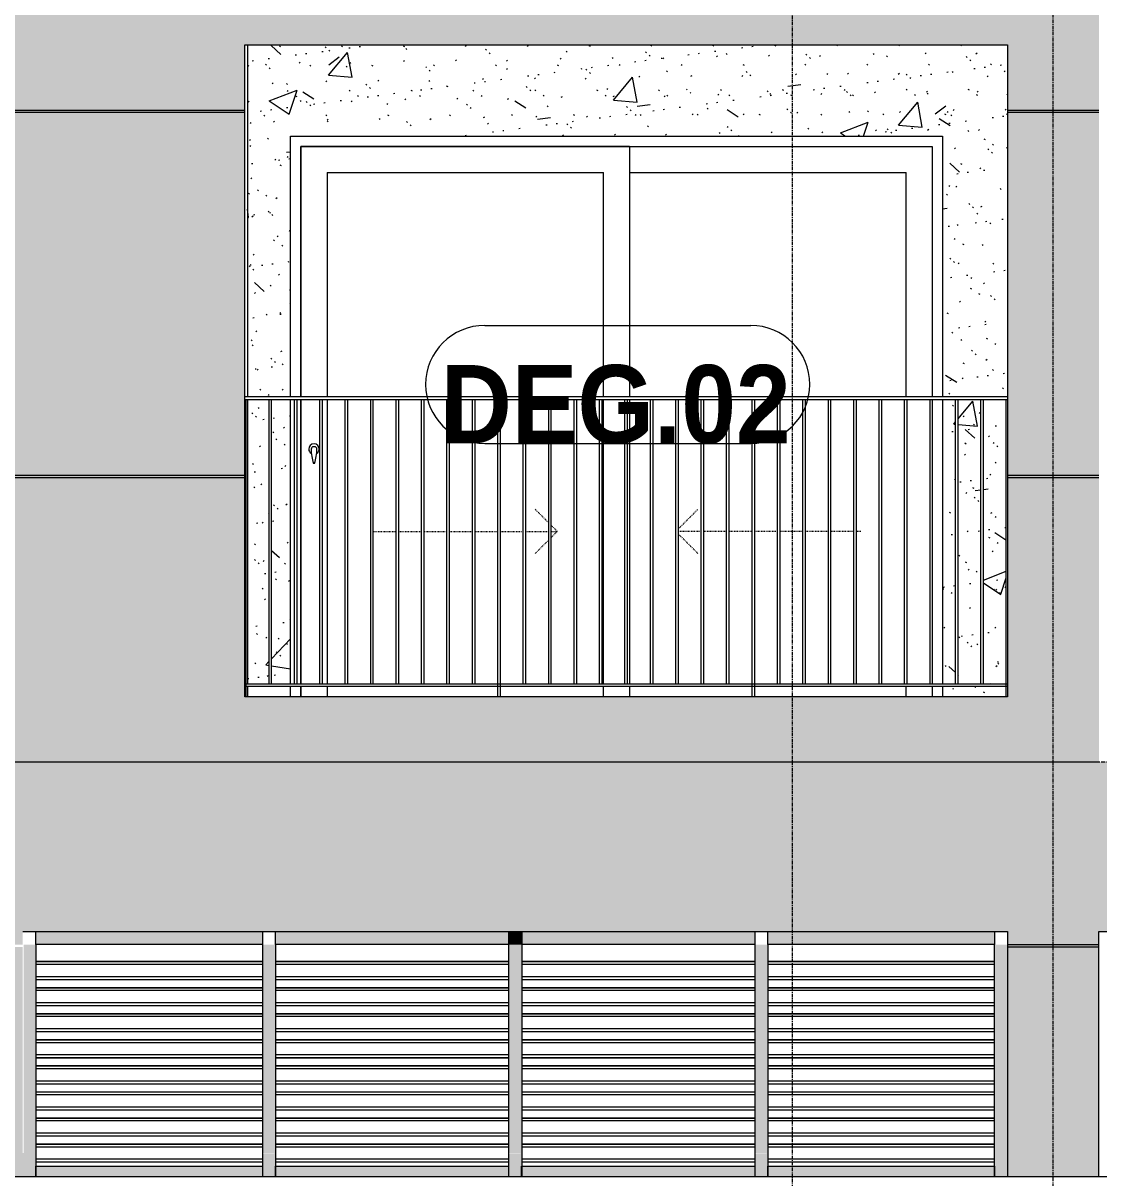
# Model space of a CAD drawing. Header units: millimetres. Extents: x 9199 to 175431, y -4466 to 35300.
# Drawn here: x 21587 to 25712, y 605 to 5033 of the extents above; entities that cross this region are included whole.
import ezdxf

# ---------------------------------------------------------------- set-up
doc = ezdxf.new("R2010")
doc.units = ezdxf.units.MM
for name, pattern in [('Centre', [31.75, 6.35, -4.7625, 15.875, -4.7625]), ('Dash', [6, 3, -3]), ('Grid Line', [22.225, 12.7, -3.175, 3.175, -3.175])]:
    doc.linetypes.add(name, pattern=pattern)
for name, color, linetype, lineweight in [('0-1', 7, 'Continuous', 5), ('A-DOOR', 31, 'Continuous', 9), ('A-DOOR-FRAM', 31, 'Continuous', 9), ('A-DOOR-HDLN', 31, 'Dash', 18), ('A-DOOR-IDEN', 31, 'Continuous', 9), ('A-FLOR', 192, 'Continuous', 9), ('A-FLOR-HRAL', 11, 'Continuous', 9), ('A-FLOR-LEVL-2', 51, 'Centre', 9), ('A-GLAZ-CWMG', 51, 'Continuous', 9), ('A-WALL', 113, 'Continuous', 9), ('A-WALL-PATT-1', 9, 'Continuous', 9), ('A-WALL-PATT-2', 111, 'Continuous', 5), ('I-WALL-1', 7, 'Continuous', 9), ('S-GRID-1', 1, 'Grid Line', 9)]:
    doc.layers.add(name, color=color, linetype=linetype, lineweight=lineweight)
doc.styles.add('Arial_B_2', font='arialbd.ttf', dxfattribs={"width": 0.9, "height": 300})

# ---------------------------------------------------------------- blocks, each defined once
blk = doc.blocks.new('NCV_TKTC_TANG 1_rvt-1-TKCS_MẶT ĐỨNG HƯỚNG ĐÔNG')
at = {"layer": 'A-WALL-PATT-1'}
h = blk.add_hatch(dxfattribs=at)
h.set_pattern_fill('FP_2', color=256, style=0, pattern_type=2)
h.set_pattern_definition([(50, (51388.9, 1200), (1093.104, -95.634), [114.3, -1257.3]), (355, (51388.9, 1200), (-211.457, 1146.34), [91.44, -1005.84]), (100.451, (51480, 1192), (881.656, 1050.7), [97.14, -1068.54]), (46.184, (51389, 1504.8), (1626.475, -252.257), [171.45, -1885.95]), (96.636, (51524.5, 1483.8), (1424.42, 1484.565), [145.71, -1602.81]), (351.184, (51389, 1504.8), (1424.43, 1484.55), [137.16, -1508.76]), (21, (51541.3, 1428.6), (909.686, -613.59), [114.3, -1257.3]), (326, (51541.3, 1428.6), (370.812, 1105.13), [91.44, -1005.84]), (71.451, (51617.1, 1377.5), (1280.503, 491.528), [97.14, -1068.54]), (37.5, (51388.93, 1200), (18.5313, 507.3303), [50.292, -943.356, 50.292, -970.788, -1009.65]), (37.5, (51388.93, 1200), (18.5313, 507.3303), [-2014.728, 50.292, -959.358]), (7.5, (51388.93, 1200), (400.918, 601.084), [50.292, -531.876, 50.292, -920.496, -384.81]), (7.5, (51388.93, 1200), (400.918, 601.084), [-1552.956, 50.292, -334.518]), (327.5, (51049.1, 1200), (813.545, -34.3737), [50.292, -330.708, 50.292, -1138.428, -1577.34]), (327.5, (51049.1, 1200), (813.545, -34.3737), [-1569.72, 50.292, -1527.048]), (317.5, (50896.7, 1200), (888.775, 152.56), [50.292, -445.008, 50.292, -739.14, -1120.14]), (317.5, (50896.7, 1200), (888.775, 152.56), [-1284.732, 50.292, -1069.848])])
h.paths.add_polyline_path([(22461, 2450), (22612.4, 2450), (22612.4, 2490), (22446.9, 2490), (22446.9, 2450)])
h.paths.add_polyline_path([(25356.9, 2450), (25356.9, 2490), (25112.4, 2490), (25112.4, 2450)])
h.paths.add_polyline_path([(22612.4, 2500), (22612.4, 3590), (22539.8, 3590), (22539.8, 2500)])
h.paths.add_polyline_path([(25356.9, 2500), (25356.9, 3590), (25269.5, 3590), (25269.5, 2500), (25291.9, 2500)])
h.paths.add_polyline_path([(22446.9, 2500), (22529.8, 2500), (22529.8, 3590), (22446.9, 3590), (22446.9, 2737.1)])
h.paths.add_polyline_path([(25259.5, 2500), (25259.5, 3590), (25172, 3590), (25172, 2500)])
h.paths.add_polyline_path([(25112.4, 2500), (25162, 2500), (25162, 3590), (25112.4, 3590), (25112.4, 2628.3)])
h.paths.add_polyline_path([(22612.4, 3600), (22612.4, 4600), (25112.4, 4600), (25112.4, 3600), (25361.9, 3600), (25361.9, 4950), (22446.9, 4950), (22446.9, 3600), (22559, 3600)])
h = blk.add_hatch(dxfattribs=at)
h.set_pattern_fill('FP_3', color=256, style=0, pattern_type=2)
h.set_pattern_definition([(37.5, (51388.93, 1200), (-4.79953, 146.8239), [5.029, -110.795, 5.029, -124.511, -123.825]), (37.5, (51388.93, 1200), (-4.79953, 146.8239), [-245.364, 5.029, -118.796]), (7.5, (51388.93, 1200), (134.8574, 215.0472), [5.029, -57.455, 5.029, -99.365, -40.005]), (7.5, (51388.93, 1200), (134.8574, 215.0472), [-166.878, 5.029, -34.976]), (327.5, (51295.21, 1200), (237.29776, 0.4316), [5.029, -33.071, 5.029, -132.131, -179.07]), (327.5, (51295.21, 1200), (237.29776, 0.4316), [-175.26, 5.029, -174.041]), (317.5, (51295.2, 1200), (229.067, 66.8792), [5.029, -14.021, 5.029, -84.887, -102.87]), (317.5, (51295.2, 1200), (229.067, 66.8792), [-108.966, 5.029, -97.841])])
h.paths.add_polyline_path([(22461, 2450), (22612.4, 2450), (22612.4, 2490), (22446.9, 2490), (22446.9, 2450)])
h.paths.add_polyline_path([(25356.9, 2450), (25356.9, 2490), (25112.4, 2490), (25112.4, 2450)])
h.paths.add_polyline_path([(22612.4, 2500), (22612.4, 3590), (22539.8, 3590), (22539.8, 2500)])
h.paths.add_polyline_path([(25356.9, 2500), (25356.9, 3590), (25269.5, 3590), (25269.5, 2500), (25291.9, 2500)])
h.paths.add_polyline_path([(22446.9, 2500), (22529.8, 2500), (22529.8, 3590), (22446.9, 3590), (22446.9, 2737.1)])
h.paths.add_polyline_path([(25259.5, 2500), (25259.5, 3590), (25172, 3590), (25172, 2500)])
h.paths.add_polyline_path([(25112.4, 2500), (25162, 2500), (25162, 3590), (25112.4, 3590), (25112.4, 2628.3)])
h.paths.add_polyline_path([(22612.4, 3600), (22612.4, 4600), (25112.4, 4600), (25112.4, 3600), (25361.9, 3600), (25361.9, 4950), (22446.9, 4950), (22446.9, 3600), (22559, 3600)])
at = {"layer": 'I-WALL-1'}
for p, q in [((22446.9, 4950), (22446.9, 3600)), ((22612.4, 3600), (22612.4, 4600)), ((22612.4, 4600), (25112.4, 4600)), ((25112.4, 4600), (25112.4, 3600)), ((22446.9, 3590), (22446.9, 2500)), ((22612.4, 2500), (22612.4, 3590)), ((25112.4, 3590), (25112.4, 2500)), ((22446.9, 2490), (22446.9, 2450)), ((22612.4, 2450), (22612.4, 2490)), ((25112.4, 2490), (25112.4, 2450))]:
    blk.add_line(p, q, dxfattribs=at)
blk = doc.blocks.new('Railing - 10mm-1251313-TKCS_MẶT ĐỨNG HƯỚNG ĐÔNG')
at = {"layer": 'A-FLOR-HRAL'}
for p, q in [((70204.4, 2500), (70204.4, 3590)), ((70214.4, 2500), (70214.4, 3590))]:
    blk.add_line(p, q, dxfattribs=at)
blk = doc.blocks.new('Railing - 50 x 10mm-1251315-TKCS_MẶT ĐỨNG HƯỚNG ĐÔNG')
at = {"layer": 'A-FLOR-HRAL'}
for p, q in [((71081.4, 3590), (71091.4, 3590)), ((71081.4, 2450), (71081.4, 3590)), ((71091.4, 2450), (71091.4, 3590))]:
    blk.add_line(p, q, dxfattribs=at)
blk = doc.blocks.new('Railing - 50 x 10mm-V45-TKCS_MẶT ĐỨNG HƯỚNG ĐÔNG')
at = {"layer": 'A-FLOR-HRAL'}
for p in [(22436.9, 3590), (22442.4, 2450)]:
    blk.add_line(p, (22442.4, 3590), dxfattribs=at)
blk = doc.blocks.new('Railing - 50 x 10mm-V44-TKCS_MẶT ĐỨNG HƯỚNG ĐÔNG')
at = {"layer": 'A-FLOR-HRAL'}
for p, q in [((33481.9, 3590), (33486.9, 3590)), ((33481.9, 2450), (33481.9, 3590))]:
    blk.add_line(p, q, dxfattribs=at)
blk = doc.blocks.new('Railing - Railing-3225005-TKCS_MẶT ĐỨNG HƯỚNG ĐÔNG')
at = {"layer": 'A-FLOR-HRAL'}
for p, q in [((22437.4, 2490), (22437.4, 2500)), ((22437.4, 2500), (25361.9, 2500)), ((25361.9, 2490), (22437.4, 2490))]:
    blk.add_line(p, q, dxfattribs=at)
for name, p in [('Railing - 50 x 10mm-V45-TKCS_MẶT ĐỨNG HƯỚNG ĐÔNG', (0, 0)), ('Railing - 10mm-1251313-TKCS_MẶT ĐỨNG HƯỚNG ĐÔNG', (-47674.5, 0)), ('Railing - 10mm-1251313-TKCS_MẶT ĐỨNG HƯỚNG ĐÔNG', (-47577, 0)), ('Railing - 10mm-1251313-TKCS_MẶT ĐỨNG HƯỚNG ĐÔNG', (-47479.6, 0)), ('Railing - 10mm-1251313-TKCS_MẶT ĐỨNG HƯỚNG ĐÔNG', (-47382.1, 0)), ('Railing - 10mm-1251313-TKCS_MẶT ĐỨNG HƯỚNG ĐÔNG', (-47284.6, 0)), ('Railing - 10mm-1251313-TKCS_MẶT ĐỨNG HƯỚNG ĐÔNG', (-47187.1, 0)), ('Railing - 10mm-1251313-TKCS_MẶT ĐỨNG HƯỚNG ĐÔNG', (-47089.6, 0)), ('Railing - 10mm-1251313-TKCS_MẶT ĐỨNG HƯỚNG ĐÔNG', (-46992.1, 0)), ('Railing - 10mm-1251313-TKCS_MẶT ĐỨNG HƯỚNG ĐÔNG', (-46894.6, 0)), ('Railing - 50 x 10mm-1251315-TKCS_MẶT ĐỨNG HƯỚNG ĐÔNG', (-47674.2, 0)), ('Railing - 10mm-1251313-TKCS_MẶT ĐỨNG HƯỚNG ĐÔNG', (-46699.7, 0)), ('Railing - 10mm-1251313-TKCS_MẶT ĐỨNG HƯỚNG ĐÔNG', (-46602.2, 0)), ('Railing - 10mm-1251313-TKCS_MẶT ĐỨNG HƯỚNG ĐÔNG', (-46504.7, 0)), ('Railing - 10mm-1251313-TKCS_MẶT ĐỨNG HƯỚNG ĐÔNG', (-46407.2, 0)), ('Railing - 10mm-1251313-TKCS_MẶT ĐỨNG HƯỚNG ĐÔNG', (-46309.7, 0)), ('Railing - 10mm-1251313-TKCS_MẶT ĐỨNG HƯỚNG ĐÔNG', (-46212.2, 0)), ('Railing - 10mm-1251313-TKCS_MẶT ĐỨNG HƯỚNG ĐÔNG', (-46114.8, 0)), ('Railing - 10mm-1251313-TKCS_MẶT ĐỨNG HƯỚNG ĐÔNG', (-46017.3, 0)), ('Railing - 10mm-1251313-TKCS_MẶT ĐỨNG HƯỚNG ĐÔNG', (-45919.8, 0)), ('Railing - 50 x 10mm-1251315-TKCS_MẶT ĐỨNG HƯỚNG ĐÔNG', (-46699.3, 0)), ('Railing - 10mm-1251313-TKCS_MẶT ĐỨNG HƯỚNG ĐÔNG', (-45724.8, 0)), ('Railing - 10mm-1251313-TKCS_MẶT ĐỨNG HƯỚNG ĐÔNG', (-45627.3, 0)), ('Railing - 10mm-1251313-TKCS_MẶT ĐỨNG HƯỚNG ĐÔNG', (-45529.8, 0)), ('Railing - 10mm-1251313-TKCS_MẶT ĐỨNG HƯỚNG ĐÔNG', (-45432.4, 0)), ('Railing - 10mm-1251313-TKCS_MẶT ĐỨNG HƯỚNG ĐÔNG', (-45334.9, 0)), ('Railing - 10mm-1251313-TKCS_MẶT ĐỨNG HƯỚNG ĐÔNG', (-45237.4, 0)), ('Railing - 10mm-1251313-TKCS_MẶT ĐỨNG HƯỚNG ĐÔNG', (-45139.9, 0)), ('Railing - 10mm-1251313-TKCS_MẶT ĐỨNG HƯỚNG ĐÔNG', (-45042.4, 0)), ('Railing - 10mm-1251313-TKCS_MẶT ĐỨNG HƯỚNG ĐÔNG', (-44944.9, 0)), ('Railing - 50 x 10mm-V44-TKCS_MẶT ĐỨNG HƯỚNG ĐÔNG', (-8125, 0))]:
    blk.add_blockref(name, p)
blk = doc.blocks.new('Top Rail Type - Top Rail_Internal_-3225008-TKCS_MẶT ĐỨNG HƯỚNG ĐÔNG')
at = {"layer": 'A-FLOR-HRAL'}
for p, q in [((22437.4, 3590), (22437.4, 3600)), ((25361.9, 3600), (22437.4, 3600)), ((22437.4, 3590), (25361.9, 3590))]:
    blk.add_line(p, q, dxfattribs=at)
blk = doc.blocks.new('DEG_02-DEG_03 - DEG_02-2500x2400mm-CỬA ĐI 02 CÁNH TRƯỢT-V51-TKCS_MẶT ĐỨNG HƯỚNG ĐÔNG')
at = {"layer": 'A-DOOR'}
for p, q in [((22652.4, 3600), (22652.4, 4560)), ((23912.4, 4560), (22652.4, 4560)), ((23912.4, 4560), (23912.4, 3600)), ((22752.4, 4460), (23812.4, 4460)), ((22752.4, 4460), (22752.4, 3600)), ((23812.4, 3600), (23812.4, 4460)), ((23912.4, 4460), (24972.4, 4460)), ((24972.4, 3600), (24972.4, 4460)), ((22652.4, 2500), (22652.4, 3590)), ((22752.4, 3590), (22752.4, 2500)), ((23812.4, 2500), (23812.4, 3590)), ((23912.4, 3590), (23912.4, 2500)), ((22652.4, 2450), (22652.4, 2490)), ((22752.4, 2490), (22752.4, 2450)), ((23812.4, 2450), (23812.4, 2490)), ((23912.4, 2490), (23912.4, 2450)), ((24972.4, 2450), (24972.4, 2490))]:
    blk.add_line(p, q, dxfattribs=at)
at = {"layer": 'A-DOOR', "flags": 128}
blk.add_lwpolyline([(22703.9, 3408.7), (22703.9, 3408.7), (22703.9, 3408.7), (22703.8, 3408.7), (22703.8, 3408.7), (22703.8, 3408.7), (22703.8, 3408.7), (22703.8, 3408.7), (22703.8, 3408.7), (22703.7, 3408.7), (22703.7, 3408.7), (22703.7, 3408.7), (22703.7, 3408.7), (22703.6, 3408.7), (22703.6, 3408.7), (22703.6, 3408.7), (22703.5, 3408.7), (22703.5, 3408.7), (22703.5, 3408.7), (22703.4, 3408.7), (22703.4, 3408.7), (22703.3, 3408.7), (22703.3, 3408.7), (22703.2, 3408.7), (22703.2, 3408.7), (22703.1, 3408.7), (22703.1, 3408.7), (22703, 3408.7), (22703, 3408.7), (22702.9, 3408.7), (22702.9, 3408.7), (22702.8, 3408.7), (22702.7, 3408.7), (22702.7, 3408.7), (22702.6, 3408.7), (22702.6, 3408.7), (22702.5, 3408.7), (22702.4, 3408.7), (22702.4, 3408.7), (22702.3, 3408.7), (22702.3, 3408.7), (22702.2, 3408.7), (22702.1, 3408.7), (22702.1, 3408.7), (22702, 3408.7), (22702, 3408.7), (22701.9, 3408.7), (22701.8, 3408.7), (22701.8, 3408.7), (22701.7, 3408.7), (22701.7, 3408.7), (22701.6, 3408.7), (22701.6, 3408.7), (22701.5, 3408.7), (22701.5, 3408.7), (22701.4, 3408.7), (22701.4, 3408.7), (22701.3, 3408.7), (22701.3, 3408.7), (22701.3, 3408.7), (22701.2, 3408.7), (22701.2, 3408.7), (22701.1, 3408.7), (22701.1, 3408.7), (22701.1, 3408.7), (22701, 3408.7), (22701, 3408.7), (22701, 3408.7), (22701, 3408.7), (22700.9, 3408.7), (22700.9, 3408.7), (22700.9, 3408.7), (22700.9, 3408.7), (22700.9, 3408.7), (22700.9, 3408.7), (22700.9, 3408.7), (22700.9, 3408.7)], dxfattribs=at)
at = {"layer": 'A-DOOR'}
for centre, radius, start, end in [((22702.4, 3400), 20, 0, 180), ((22702.4, 3400), 20, 180, 240), ((22700.9, 3399.2), 9.45, 90, 180), ((22856.2, 3399.2), 164.8, 180, 199.134), ((22703.9, 3399.2), 9.45, 0, 90), ((22548.6, 3399.2), 164.8, 340.866, 0), ((22702.4, 3400), 20, 300, 0), ((22702.7, 3346), 2.34, 199.134, 261.031), ((22702, 3346), 2.34, 278.969, 340.866)]:
    blk.add_arc(centre, radius, start, end, dxfattribs=at)
at = {"layer": 'A-DOOR-FRAM'}
for p, q in [((22652.4, 4560), (22652.4, 3600)), ((22652.4, 4560), (25072.4, 4560)), ((25072.4, 4560), (25072.4, 3600)), ((22652.4, 3590), (22652.4, 2500)), ((22652.4, 2490), (22652.4, 2450)), ((25072.4, 2490), (25072.4, 2450))]:
    blk.add_line(p, q, dxfattribs=at)
at = {"layer": 'A-DOOR-HDLN'}
for p, q in [((23602.2, 3117.2), (23550.3, 3169.1)), ((24099.6, 3094.2), (24174.5, 3169.1)), ((23635.1, 3084.2), (23612.2, 3107.2)), ((22929.8, 3084.2), (23017.3, 3084.2)), ((23027.3, 3084.2), (23114.8, 3084.2)), ((23124.8, 3084.2), (23212.2, 3084.2)), ((23222.2, 3084.2), (23309.7, 3084.2)), ((23319.7, 3084.2), (23407.2, 3084.2)), ((23417.2, 3084.2), (23504.7, 3084.2)), ((23514.7, 3084.2), (23602.2, 3084.2)), ((23635.1, 3084.2), (23612.2, 3061.3)), ((23612.2, 3084.2), (23635.1, 3084.2)), ((24187.1, 3084.2), (24099.6, 3084.2)), ((24099.6, 3074.2), (24174.5, 2999.4)), ((24284.6, 3084.2), (24197.1, 3084.2)), ((24382.1, 3084.2), (24294.6, 3084.2)), ((24479.6, 3084.2), (24392.1, 3084.2)), ((24577, 3084.2), (24489.6, 3084.2)), ((24674.5, 3084.2), (24587, 3084.2)), ((24772, 3084.2), (24684.5, 3084.2)), ((24799.6, 3084.2), (24782, 3084.2)), ((23602.2, 3051.3), (23550.3, 2999.4))]:
    blk.add_line(p, q, dxfattribs=at)
blk = doc.blocks.new('Rectangular Mullion - 50 x 100mm-3802513-TKCS_MẶT ĐỨNG HƯỚNG ĐÔNG')
at = {"layer": 'A-GLAZ-CWMG'}
blk.add_hatch(color=256, dxfattribs=at).paths.add_polyline_path([(21635.3, 1500), (22504.5, 1500), (22504.5, 1550), (21635.3, 1550), (21635.3, 1510.8)])
for p, q in [((21635.3, 1500), (21635.3, 1550)), ((22504.5, 1550), (22504.5, 1500)), ((22504.5, 1500), (21635.3, 1500))]:
    blk.add_line(p, q, dxfattribs=at)
blk = doc.blocks.new('Rectangular Mullion - 50 x 100mm-3802514-TKCS_MẶT ĐỨNG HƯỚNG ĐÔNG')
at = {"layer": 'A-GLAZ-CWMG'}
blk.add_hatch(color=256, dxfattribs=at).paths.add_polyline_path([(23498.6, 1500), (24392.8, 1500), (24392.8, 1550), (23498.6, 1550)])
for p, q in [((23498.6, 1500), (23498.6, 1550)), ((24392.8, 1550), (24392.8, 1500)), ((24392.8, 1500), (23498.6, 1500))]:
    blk.add_line(p, q, dxfattribs=at)
blk = doc.blocks.new('Rectangular Mullion - 50 x 100mm-3802515-TKCS_MẶT ĐỨNG HƯỚNG ĐÔNG')
at = {"layer": 'A-GLAZ-CWMG'}
blk.add_hatch(color=256, dxfattribs=at).paths.add_polyline_path([(25311.9, 610), (25311.9, 650), (24442.8, 650), (24442.8, 610), (25204.5, 610)])
for p, q in [((24442.8, 610), (24442.8, 650)), ((24442.8, 650), (25311.9, 650)), ((25311.9, 650), (25311.9, 610))]:
    blk.add_line(p, q, dxfattribs=at)
blk = doc.blocks.new('Rectangular Mullion - 50 x 100mm-3802516-TKCS_MẶT ĐỨNG HƯỚNG ĐÔNG')
at = {"layer": 'A-GLAZ-CWMG'}
blk.add_hatch(color=256, dxfattribs=at).paths.add_polyline_path([(23498.6, 610), (24392.8, 610), (24392.8, 650), (23498.6, 650)])
for p, q in [((23498.6, 610), (23498.6, 650)), ((23498.6, 650), (24392.8, 650)), ((24392.8, 650), (24392.8, 610))]:
    blk.add_line(p, q, dxfattribs=at)
blk = doc.blocks.new('Rectangular Mullion - 50 x 100mm-V89-TKCS_MẶT ĐỨNG HƯỚNG ĐÔNG')
at = {"layer": 'A-GLAZ-CWMG'}
blk.add_hatch(color=256, dxfattribs=at).paths.add_polyline_path([(28885.3, 610), (28885.3, 700), (28835.3, 700), (28835.3, 610)])
blk.add_line((28885.3, 700), (28885.3, 610), dxfattribs=at)
blk = doc.blocks.new('Rectangular Mullion - 50 x 100mm-2333208-TKCS_MẶT ĐỨNG HƯỚNG ĐÔNG')
at = {"layer": 'A-GLAZ-CWMG'}
blk.add_hatch(color=256, dxfattribs=at).paths.add_polyline_path([(53758.7, 700), (53758.7, 800), (53711.9, 800), (53711.9, 700)])
blk.add_line((53758.7, 800), (53758.7, 700), dxfattribs=at)
blk = doc.blocks.new('Rectangular Mullion - 50 x 100mm-V90-TKCS_MẶT ĐỨNG HƯỚNG ĐÔNG')
at = {"layer": 'A-GLAZ-CWMG'}
blk.add_hatch(color=256, dxfattribs=at).paths.add_polyline_path([(31736.9, 610), (31786.9, 610), (31786.9, 700), (31736.9, 700)])
blk.add_line((31736.9, 610), (31736.9, 700), dxfattribs=at)
blk = doc.blocks.new('Rectangular Mullion - 50 x 100mm-2333212-TKCS_MẶT ĐỨNG HƯỚNG ĐÔNG')
at = {"layer": 'A-GLAZ-CWMG'}
blk.add_hatch(color=256, dxfattribs=at).paths.add_polyline_path([(57535.3, 700), (57535.3, 800), (57485.3, 800), (57485.3, 700)])
blk.add_line((57485.3, 700), (57485.3, 800), dxfattribs=at)
blk = doc.blocks.new('Rectangular Mullion - MULLION LA SACH-3802517-TKCS_MẶT ĐỨNG HƯỚNG ĐÔNG')
at = {"layer": 'A-GLAZ-CWMG'}
for p, q in [((25311.9, 734.3), (24442.8, 734.3)), ((25311.9, 733.3), (24442.8, 733.3)), ((25311.9, 733.2), (24442.8, 733.2)), ((25311.9, 723.5), (24442.8, 723.5)), ((25311.9, 676.5), (24442.8, 676.5)), ((25311.9, 665), (24442.8, 665)), ((25311.9, 664.8), (24442.8, 664.8))]:
    blk.add_line(p, q, dxfattribs=at)
blk = doc.blocks.new('Rectangular Mullion - MULLION LA SACH-3802518-TKCS_MẶT ĐỨNG HƯỚNG ĐÔNG')
at = {"layer": 'A-GLAZ-CWMG'}
for p, q in [((24392.8, 734.3), (23498.6, 734.3)), ((24392.8, 733.3), (23498.6, 733.3)), ((24392.8, 733.2), (23498.6, 733.2)), ((24392.8, 723.5), (23498.6, 723.5)), ((24392.8, 676.5), (23498.6, 676.5)), ((24392.8, 665), (23498.6, 665)), ((24392.8, 664.8), (23498.6, 664.8))]:
    blk.add_line(p, q, dxfattribs=at)
blk = doc.blocks.new('Rectangular Mullion - 50 x 100mm-V91-TKCS_MẶT ĐỨNG HƯỚNG ĐÔNG')
at = {"layer": 'A-GLAZ-CWMG'}
blk.add_hatch(color=256, dxfattribs=at).paths.add_polyline_path([(30828.1, 610), (30828.1, 700), (30778.1, 698.4), (30778.1, 610)])
for p, q in [((30778.1, 700), (30778.1, 610)), ((30828.1, 700), (30828.1, 610))]:
    blk.add_line(p, q, dxfattribs=at)
blk = doc.blocks.new('Rectangular Mullion - 50 x 100mm-2333205-TKCS_MẶT ĐỨNG HƯỚNG ĐÔNG')
at = {"layer": 'A-GLAZ-CWMG'}
blk.add_hatch(color=256, dxfattribs=at).paths.add_polyline_path([(56603.7, 700), (56603.7, 800), (56553.7, 800), (56553.7, 700)])
for p, q in [((56553.7, 800), (56553.7, 700)), ((56603.7, 800), (56603.7, 700))]:
    blk.add_line(p, q, dxfattribs=at)
blk = doc.blocks.new('Rectangular Mullion - 50 x 100mm-3082126-TKCS_MẶT ĐỨNG HƯỚNG ĐÔNG')
at = {"layer": 'A-GLAZ-CWMG'}
blk.add_hatch(color=256, dxfattribs=at).paths.add_polyline_path([(56603.7, 1500), (56603.7, 1550), (56553.7, 1550), (56553.7, 1500)])
for p, q in [((56553.7, 1550), (56553.7, 1500)), ((56603.7, 1550), (56603.7, 1500))]:
    blk.add_line(p, q, dxfattribs=at)
blk = doc.blocks.new('STN_Door Tag - STN_Door Tag-1788670-TKCS_MẶT ĐỨNG HƯỚNG ĐÔNG')
at = {"layer": 'A-DOOR-IDEN'}
for p, q in [((34026.9, 2034.3), (35047, 2034.3)), ((34026.9, 1581.5), (35047, 1581.5))]:
    blk.add_line(p, q, dxfattribs=at)
for centre, start, end in [((34026.9, 1807.9), 90, 270), ((35047, 1807.9), 270, 90)]:
    blk.add_arc(centre, 226.4, start, end, dxfattribs=at)

msp = doc.modelspace()

# ---------------------------------------------------------------- hatches: boundary and pattern name
at = {"layer": 'A-WALL-PATT-2'}
h = msp.add_hatch(color=256, dxfattribs=at)
h.paths.add_polyline_path([(19126.9, 2200), (22237.4, 2200), (22237.4, 3290), (21237.4, 3290), (21237.4, 3114.4), (19837.4, 3114.4), (19837.4, 3290), (19126.9, 3290), (19126.9, 2737.1)])
h.paths.add_polyline_path([(19384.5, 3300), (19837.4, 3300), (19837.4, 4514.4), (21237.4, 4514.4), (21237.4, 3300), (22237.4, 3300), (22237.4, 4690), (19126.9, 4690), (19126.9, 3300)])
h.paths.add_polyline_path([(19384.5, 4700), (22237.4, 4700), (22237.4, 5550), (19136.9, 5550), (19136.9, 4945.8), (19126.9, 4945.8), (19126.9, 4700)])
h = msp.add_hatch(color=256, dxfattribs=at)
h.paths.add_polyline_path([(22237.4, 2200), (25711.9, 2200), (25711.9, 3290), (25361.9, 3290), (25361.9, 2450), (22436.9, 2450), (22436.9, 3290), (22237.4, 3290), (22237.4, 2737.1)])
h.paths.add_polyline_path([(22237.4, 3300), (22436.9, 3300), (22436.9, 4690), (22237.4, 4690), (22237.4, 3819.1)])
h.paths.add_polyline_path([(25361.9, 3300), (25711.9, 3300), (25711.9, 4690), (25361.9, 4690), (25361.9, 3819.1)])
h.paths.add_polyline_path([(22237.4, 4700), (22436.9, 4700), (22436.9, 4950), (25361.9, 4950), (25361.9, 4700), (25711.9, 4700), (25711.9, 5550), (22237.4, 5550), (22237.4, 4901.2)])
for points in [[(21500.9, 4690), (22237.4, 4690), (22237.4, 4700), (19126.9, 4700), (19126.9, 4690), (21237.4, 4690)], [(22237.4, 4690), (22436.9, 4690), (22436.9, 4700), (22237.4, 4700)], [(25361.9, 4690), (25711.9, 4690), (25711.9, 4700), (25361.9, 4700)], [(21237.4, 3290), (22237.4, 3290), (22237.4, 3300), (21237.4, 3300)], [(22245.6, 3290), (22436.9, 3290), (22436.9, 3300), (22237.4, 3300), (22237.4, 3290)], [(25361.9, 3290), (25711.9, 3290), (25711.9, 3300), (25361.9, 3300)], [(25711.9, 1490), (25711.9, 1500), (25361.9, 1500), (25361.9, 1490)]]:
    msp.add_hatch(color=256, dxfattribs=at).paths.add_polyline_path(points)
h = msp.add_hatch(color=256, dxfattribs=at)
h.paths.add_polyline_path([(17236.9, 610), (17586.9, 610), (17586.9, 1490), (17236.9, 1490), (17236.9, 843.6)])
h.paths.add_polyline_path([(25711.9, 610), (25711.9, 1490), (25361.9, 1490), (25361.9, 610), (25365.9, 610)])
h.paths.add_polyline_path([(21385.3, 610), (21585.3, 610), (21585.3, 1490), (21385.3, 1490), (21385.3, 1114.1)])
h.paths.add_polyline_path([(21385.3, 1500), (21585.3, 1500), (21585.3, 1550), (25361.9, 1550), (25361.9, 1500), (25711.9, 1500), (25711.9, 2200), (17236.9, 2200), (17236.9, 1500), (17586.9, 1500), (17586.9, 1550), (21385.3, 1550)])
h = msp.add_hatch(color=256, dxfattribs=at)
h.paths.add_polyline_path([(31810, 610), (33836.9, 610), (33836.9, 1490), (31786.9, 1490), (31786.9, 610)])
h.paths.add_polyline_path([(33836.9, 1500), (33836.9, 2200), (25711.9, 2200), (25711.9, 1550), (31786.9, 1550), (31786.9, 1500), (32082.6, 1500)])

# ---------------------------------------------------------------- linework, layer by layer
at = {"layer": 'A-FLOR'}
msp.add_line((17216.9, 610), (33857.4, 610), dxfattribs=at)
at = {"layer": 'A-FLOR-LEVL-2'}
msp.add_line((9199.1, 2200), (84597.8, 2200), dxfattribs=at)
at = {"layer": 'A-WALL'}
for p, q in [((22436.9, 4950), (25361.9, 4950)), ((22436.9, 2450), (22436.9, 4950)), ((25361.9, 4950), (25361.9, 2450)), ((19126.9, 4700), (22436.9, 4700)), ((25361.9, 4700), (25711.9, 4700)), ((22436.9, 4690), (19126.9, 4690)), ((25711.9, 4690), (25361.9, 4690)), ((21237.4, 3300), (22436.9, 3300)), ((22436.9, 3290), (21237.4, 3290)), ((25361.9, 3300), (25711.9, 3300)), ((25711.9, 3290), (25361.9, 3290)), ((25361.9, 2450), (22436.9, 2450)), ((17226.9, 2200), (25711.9, 2200)), ((21585.3, 1550), (25361.9, 1550)), ((25361.9, 1550), (25361.9, 610)), ((25711.9, 1550), (31786.9, 1550)), ((25711.9, 610), (25711.9, 1550)), ((25361.9, 1500), (25711.9, 1500)), ((25711.9, 1490), (25361.9, 1490))]:
    msp.add_line(p, q, dxfattribs=at)
at = {"layer": 'S-GRID-1'}
for p, q in [((24536.9, 3359.4), (24536.9, 30542.5)), ((25536.9, 1454.4), (25536.9, 30542.5)), ((24536.9, -390.6), (24536.9, 3359.4)), ((25536.9, -2295.6), (25536.9, 1454.4))]:
    msp.add_line(p, q, dxfattribs=at)

# ---------------------------------------------------------------- block references
at = {"layer": '0-1'}
msp.add_blockref('NCV_TKTC_TANG 1_rvt-1-TKCS_MẶT ĐỨNG HƯỚNG ĐÔNG', (0, 0), dxfattribs=at)
at = {"layer": 'A-DOOR'}
msp.add_blockref('DEG_02-DEG_03 - DEG_02-2500x2400mm-CỬA ĐI 02 CÁNH TRƯỢT-V51-TKCS_MẶT ĐỨNG HƯỚNG ĐÔNG', (0, 0), dxfattribs=at)
at = {"layer": 'A-DOOR-IDEN'}
msp.add_blockref('STN_Door Tag - STN_Door Tag-1788670-TKCS_MẶT ĐỨNG HƯỚNG ĐÔNG', (-10670, 1839.9), dxfattribs=at)
at = {"layer": 'A-FLOR-HRAL'}
for name in ['Railing - Railing-3225005-TKCS_MẶT ĐỨNG HƯỚNG ĐÔNG', 'Top Rail Type - Top Rail_Internal_-3225008-TKCS_MẶT ĐỨNG HƯỚNG ĐÔNG']:
    msp.add_blockref(name, (0, 0), dxfattribs=at)
at = {"layer": 'A-GLAZ-CWMG'}
for name, p in [('Rectangular Mullion - 50 x 100mm-3802513-TKCS_MẶT ĐỨNG HƯỚNG ĐÔNG', (0, 0)), ('Rectangular Mullion - 50 x 100mm-3802514-TKCS_MẶT ĐỨNG HƯỚNG ĐÔNG', (-944.2, 0)), ('Rectangular Mullion - 50 x 100mm-3082126-TKCS_MẶT ĐỨNG HƯỚNG ĐÔNG', (-33105, 0)), ('Rectangular Mullion - 50 x 100mm-3802514-TKCS_MẶT ĐỨNG HƯỚNG ĐÔNG', (0, 0)), ('Rectangular Mullion - 50 x 100mm-3802513-TKCS_MẶT ĐỨNG HƯỚNG ĐÔNG', (2807.5, 0)), ('Rectangular Mullion - 50 x 100mm-2333208-TKCS_MẶT ĐỨNG HƯỚNG ĐÔNG', (-32123.4, 700)), ('Rectangular Mullion - 50 x 100mm-2333205-TKCS_MẶT ĐỨNG HƯỚNG ĐÔNG', (-34049.2, 700)), ('Rectangular Mullion - 50 x 100mm-2333205-TKCS_MẶT ĐỨNG HƯỚNG ĐÔNG', (-33105, 700)), ('Rectangular Mullion - 50 x 100mm-2333205-TKCS_MẶT ĐỨNG HƯỚNG ĐÔNG', (-32160.9, 700)), ('Rectangular Mullion - 50 x 100mm-2333212-TKCS_MẶT ĐỨNG HƯỚNG ĐÔNG', (-32173.4, 700)), ('Rectangular Mullion - MULLION LA SACH-3802517-TKCS_MẶT ĐỨNG HƯỚNG ĐÔNG', (-2807.5, 700)), ('Rectangular Mullion - MULLION LA SACH-3802518-TKCS_MẶT ĐỨNG HƯỚNG ĐÔNG', (-944.2, 700)), ('Rectangular Mullion - MULLION LA SACH-3802518-TKCS_MẶT ĐỨNG HƯỚNG ĐÔNG', (0, 700)), ('Rectangular Mullion - MULLION LA SACH-3802517-TKCS_MẶT ĐỨNG HƯỚNG ĐÔNG', (0, 700)), ('Rectangular Mullion - 50 x 100mm-2333208-TKCS_MẶT ĐỨNG HƯỚNG ĐÔNG', (-32123.4, 600)), ('Rectangular Mullion - 50 x 100mm-2333205-TKCS_MẶT ĐỨNG HƯỚNG ĐÔNG', (-34049.2, 600)), ('Rectangular Mullion - 50 x 100mm-2333205-TKCS_MẶT ĐỨNG HƯỚNG ĐÔNG', (-33105, 600)), ('Rectangular Mullion - 50 x 100mm-2333205-TKCS_MẶT ĐỨNG HƯỚNG ĐÔNG', (-32160.9, 600)), ('Rectangular Mullion - 50 x 100mm-2333212-TKCS_MẶT ĐỨNG HƯỚNG ĐÔNG', (-32173.4, 600)), ('Rectangular Mullion - MULLION LA SACH-3802517-TKCS_MẶT ĐỨNG HƯỚNG ĐÔNG', (-2807.5, 600)), ('Rectangular Mullion - MULLION LA SACH-3802518-TKCS_MẶT ĐỨNG HƯỚNG ĐÔNG', (-944.2, 600)), ('Rectangular Mullion - MULLION LA SACH-3802518-TKCS_MẶT ĐỨNG HƯỚNG ĐÔNG', (0, 600)), ('Rectangular Mullion - MULLION LA SACH-3802517-TKCS_MẶT ĐỨNG HƯỚNG ĐÔNG', (0, 600)), ('Rectangular Mullion - 50 x 100mm-2333208-TKCS_MẶT ĐỨNG HƯỚNG ĐÔNG', (-32123.4, 500)), ('Rectangular Mullion - 50 x 100mm-2333205-TKCS_MẶT ĐỨNG HƯỚNG ĐÔNG', (-34049.2, 500)), ('Rectangular Mullion - 50 x 100mm-2333205-TKCS_MẶT ĐỨNG HƯỚNG ĐÔNG', (-33105, 500)), ('Rectangular Mullion - 50 x 100mm-2333205-TKCS_MẶT ĐỨNG HƯỚNG ĐÔNG', (-32160.9, 500)), ('Rectangular Mullion - 50 x 100mm-2333212-TKCS_MẶT ĐỨNG HƯỚNG ĐÔNG', (-32173.4, 500)), ('Rectangular Mullion - 50 x 100mm-2333208-TKCS_MẶT ĐỨNG HƯỚNG ĐÔNG', (-32123.4, 400)), ('Rectangular Mullion - MULLION LA SACH-3802517-TKCS_MẶT ĐỨNG HƯỚNG ĐÔNG', (-2807.5, 500)), ('Rectangular Mullion - 50 x 100mm-2333205-TKCS_MẶT ĐỨNG HƯỚNG ĐÔNG', (-34049.2, 400)), ('Rectangular Mullion - MULLION LA SACH-3802518-TKCS_MẶT ĐỨNG HƯỚNG ĐÔNG', (-944.2, 500)), ('Rectangular Mullion - 50 x 100mm-2333205-TKCS_MẶT ĐỨNG HƯỚNG ĐÔNG', (-33105, 400)), ('Rectangular Mullion - MULLION LA SACH-3802518-TKCS_MẶT ĐỨNG HƯỚNG ĐÔNG', (0, 500)), ('Rectangular Mullion - 50 x 100mm-2333205-TKCS_MẶT ĐỨNG HƯỚNG ĐÔNG', (-32160.9, 400)), ('Rectangular Mullion - MULLION LA SACH-3802517-TKCS_MẶT ĐỨNG HƯỚNG ĐÔNG', (0, 500)), ('Rectangular Mullion - 50 x 100mm-2333212-TKCS_MẶT ĐỨNG HƯỚNG ĐÔNG', (-32173.4, 400)), ('Rectangular Mullion - MULLION LA SACH-3802517-TKCS_MẶT ĐỨNG HƯỚNG ĐÔNG', (-2807.5, 400)), ('Rectangular Mullion - MULLION LA SACH-3802518-TKCS_MẶT ĐỨNG HƯỚNG ĐÔNG', (-944.2, 400)), ('Rectangular Mullion - MULLION LA SACH-3802518-TKCS_MẶT ĐỨNG HƯỚNG ĐÔNG', (0, 400)), ('Rectangular Mullion - MULLION LA SACH-3802517-TKCS_MẶT ĐỨNG HƯỚNG ĐÔNG', (0, 400)), ('Rectangular Mullion - 50 x 100mm-2333208-TKCS_MẶT ĐỨNG HƯỚNG ĐÔNG', (-32123.4, 300)), ('Rectangular Mullion - 50 x 100mm-2333205-TKCS_MẶT ĐỨNG HƯỚNG ĐÔNG', (-34049.2, 300)), ('Rectangular Mullion - 50 x 100mm-2333205-TKCS_MẶT ĐỨNG HƯỚNG ĐÔNG', (-33105, 300)), ('Rectangular Mullion - 50 x 100mm-2333205-TKCS_MẶT ĐỨNG HƯỚNG ĐÔNG', (-32160.9, 300)), ('Rectangular Mullion - 50 x 100mm-2333212-TKCS_MẶT ĐỨNG HƯỚNG ĐÔNG', (-32173.4, 300)), ('Rectangular Mullion - MULLION LA SACH-3802517-TKCS_MẶT ĐỨNG HƯỚNG ĐÔNG', (-2807.5, 300)), ('Rectangular Mullion - MULLION LA SACH-3802518-TKCS_MẶT ĐỨNG HƯỚNG ĐÔNG', (-944.2, 300)), ('Rectangular Mullion - MULLION LA SACH-3802518-TKCS_MẶT ĐỨNG HƯỚNG ĐÔNG', (0, 300)), ('Rectangular Mullion - MULLION LA SACH-3802517-TKCS_MẶT ĐỨNG HƯỚNG ĐÔNG', (0, 300)), ('Rectangular Mullion - 50 x 100mm-2333208-TKCS_MẶT ĐỨNG HƯỚNG ĐÔNG', (-32123.4, 200)), ('Rectangular Mullion - 50 x 100mm-2333205-TKCS_MẶT ĐỨNG HƯỚNG ĐÔNG', (-34049.2, 200)), ('Rectangular Mullion - 50 x 100mm-2333205-TKCS_MẶT ĐỨNG HƯỚNG ĐÔNG', (-33105, 200)), ('Rectangular Mullion - 50 x 100mm-2333205-TKCS_MẶT ĐỨNG HƯỚNG ĐÔNG', (-32160.9, 200)), ('Rectangular Mullion - 50 x 100mm-2333212-TKCS_MẶT ĐỨNG HƯỚNG ĐÔNG', (-32173.4, 200)), ('Rectangular Mullion - MULLION LA SACH-3802517-TKCS_MẶT ĐỨNG HƯỚNG ĐÔNG', (-2807.5, 200)), ('Rectangular Mullion - MULLION LA SACH-3802518-TKCS_MẶT ĐỨNG HƯỚNG ĐÔNG', (-944.2, 200)), ('Rectangular Mullion - MULLION LA SACH-3802518-TKCS_MẶT ĐỨNG HƯỚNG ĐÔNG', (0, 200)), ('Rectangular Mullion - MULLION LA SACH-3802517-TKCS_MẶT ĐỨNG HƯỚNG ĐÔNG', (0, 200)), ('Rectangular Mullion - 50 x 100mm-2333208-TKCS_MẶT ĐỨNG HƯỚNG ĐÔNG', (-32123.4, 100)), ('Rectangular Mullion - 50 x 100mm-2333205-TKCS_MẶT ĐỨNG HƯỚNG ĐÔNG', (-34049.2, 100)), ('Rectangular Mullion - 50 x 100mm-2333205-TKCS_MẶT ĐỨNG HƯỚNG ĐÔNG', (-33105, 100)), ('Rectangular Mullion - 50 x 100mm-2333205-TKCS_MẶT ĐỨNG HƯỚNG ĐÔNG', (-32160.9, 100)), ('Rectangular Mullion - 50 x 100mm-2333212-TKCS_MẶT ĐỨNG HƯỚNG ĐÔNG', (-32173.4, 100)), ('Rectangular Mullion - 50 x 100mm-2333208-TKCS_MẶT ĐỨNG HƯỚNG ĐÔNG', (-32123.4, 0)), ('Rectangular Mullion - MULLION LA SACH-3802517-TKCS_MẶT ĐỨNG HƯỚNG ĐÔNG', (-2807.5, 100)), ('Rectangular Mullion - 50 x 100mm-2333205-TKCS_MẶT ĐỨNG HƯỚNG ĐÔNG', (-34049.2, 0)), ('Rectangular Mullion - MULLION LA SACH-3802518-TKCS_MẶT ĐỨNG HƯỚNG ĐÔNG', (-944.2, 100)), ('Rectangular Mullion - 50 x 100mm-2333205-TKCS_MẶT ĐỨNG HƯỚNG ĐÔNG', (-33105, 0)), ('Rectangular Mullion - MULLION LA SACH-3802518-TKCS_MẶT ĐỨNG HƯỚNG ĐÔNG', (0, 100)), ('Rectangular Mullion - 50 x 100mm-2333205-TKCS_MẶT ĐỨNG HƯỚNG ĐÔNG', (-32160.9, 0)), ('Rectangular Mullion - MULLION LA SACH-3802517-TKCS_MẶT ĐỨNG HƯỚNG ĐÔNG', (0, 100)), ('Rectangular Mullion - 50 x 100mm-2333212-TKCS_MẶT ĐỨNG HƯỚNG ĐÔNG', (-32173.4, 0)), ('Rectangular Mullion - MULLION LA SACH-3802517-TKCS_MẶT ĐỨNG HƯỚNG ĐÔNG', (-2807.5, 0)), ('Rectangular Mullion - MULLION LA SACH-3802518-TKCS_MẶT ĐỨNG HƯỚNG ĐÔNG', (-944.2, 0)), ('Rectangular Mullion - MULLION LA SACH-3802518-TKCS_MẶT ĐỨNG HƯỚNG ĐÔNG', (0, 0)), ('Rectangular Mullion - MULLION LA SACH-3802517-TKCS_MẶT ĐỨNG HƯỚNG ĐÔNG', (0, 0)), ('Rectangular Mullion - 50 x 100mm-V89-TKCS_MẶT ĐỨNG HƯỚNG ĐÔNG', (-7250, 0)), ('Rectangular Mullion - 50 x 100mm-V91-TKCS_MẶT ĐỨNG HƯỚNG ĐÔNG', (-8273.6, 0)), ('Rectangular Mullion - 50 x 100mm-V91-TKCS_MẶT ĐỨNG HƯỚNG ĐÔNG', (-7329.4, 0)), ('Rectangular Mullion - 50 x 100mm-V91-TKCS_MẶT ĐỨNG HƯỚNG ĐÔNG', (-6385.3, 0)), ('Rectangular Mullion - 50 x 100mm-V90-TKCS_MẶT ĐỨNG HƯỚNG ĐÔNG', (-6425, 0)), ('Rectangular Mullion - 50 x 100mm-3802515-TKCS_MẶT ĐỨNG HƯỚNG ĐÔNG', (-2807.5, 0)), ('Rectangular Mullion - 50 x 100mm-3802516-TKCS_MẶT ĐỨNG HƯỚNG ĐÔNG', (-944.2, 0)), ('Rectangular Mullion - 50 x 100mm-3802516-TKCS_MẶT ĐỨNG HƯỚNG ĐÔNG', (0, 0)), ('Rectangular Mullion - 50 x 100mm-3802515-TKCS_MẶT ĐỨNG HƯỚNG ĐÔNG', (0, 0))]:
    msp.add_blockref(name, p, dxfattribs=at)

# ---------------------------------------------------------------- texts
at = {"layer": 'A-DOOR-IDEN', "insert": (23859.3, 3570), "char_height": 300, "width": 1375.65, "attachment_point": 5, "line_spacing_factor": 0.936439, "style": 'Arial_B_2'}
msp.add_mtext('\\pt6.75,13.5,20.25,27,33.75,40.5,47.25,54,60.75,67.5,74.25,81,87.75,94.5,101.25,108,114.75,121.5,128.25,135,141.75,148.5,155.25,162,168.75,175.5,182.25,189,195.75,202.5,209.25,216;DEG.02', dxfattribs=at)

doc.saveas('drawing.dxf')
